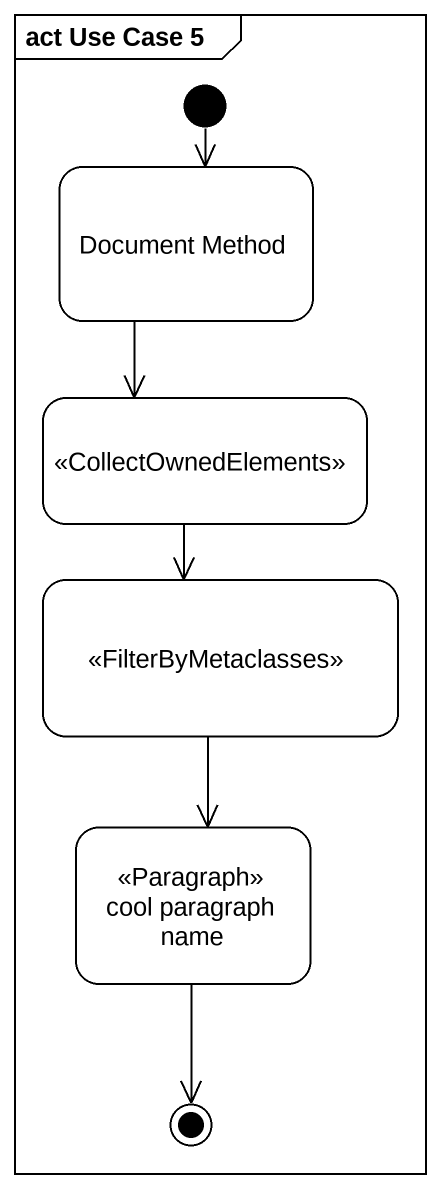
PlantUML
@startuml
mainframe act Use Case 5
hide empty description
state "Document Method" as Document_Method
state " " as state1 <<CollectOwnedElements>>
state " " as state2 <<FilterByMetaclasses>>
state "cool paragraph name" as cool_paragraph_name <<Paragraph>>
[*] --> Document_Method
Document_Method --> state1
state1 --> state2
state2 --> cool_paragraph_name
cool_paragraph_name --> [*]
@enduml
